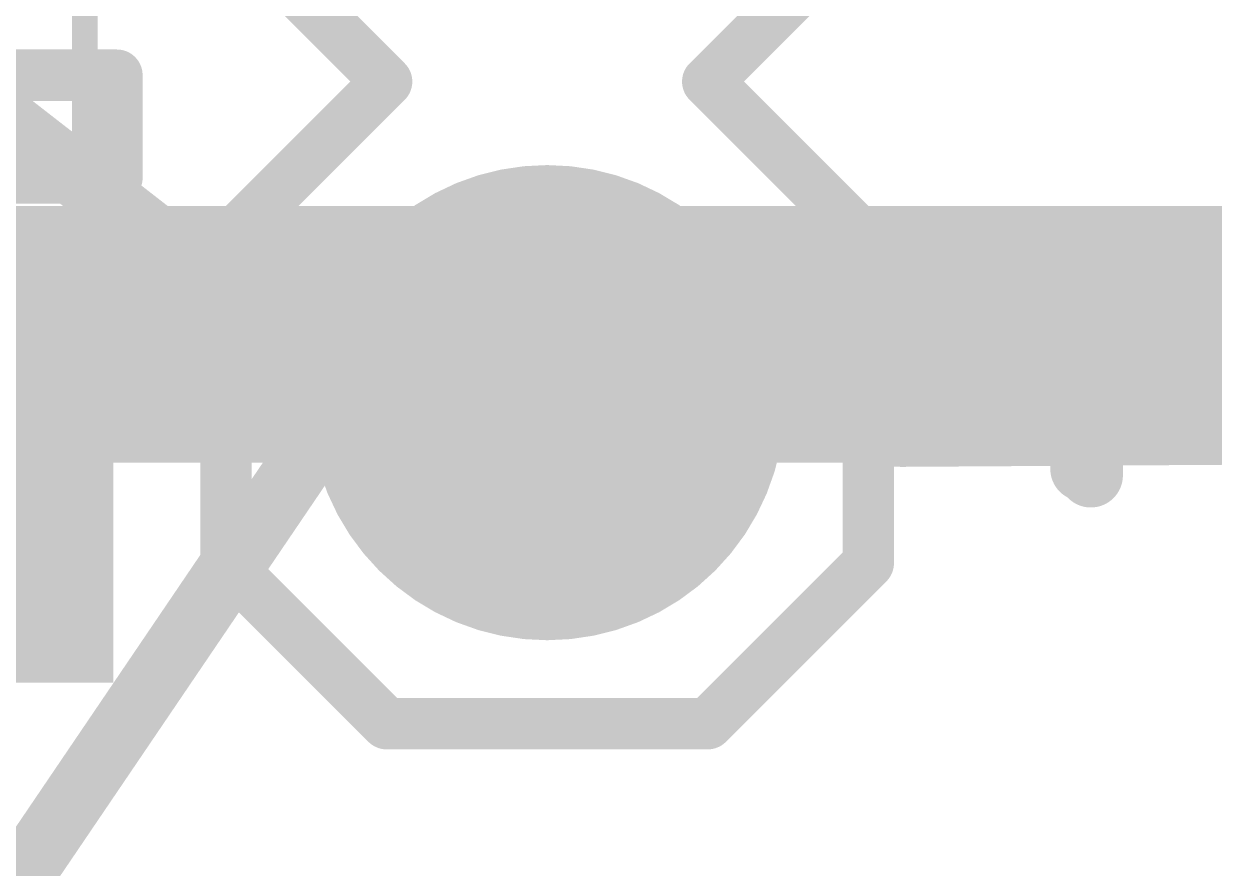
# Model space of a CAD drawing. Extents: x -0.1 to 26.8, y -8.9 to 12.8.
# Drawn here: x 13.17 to 17.878, y 3.238 to 6.579 of the extents above; entities that cross this region are included whole.
import ezdxf

# ---------------------------------------------------------------- set-up
doc = ezdxf.new("R2010")
doc.units = 0
for name, color, linetype in [('1', 12, 'CONTINUOUS'), ('17', 110, 'CONTINUOUS'), ('21', 41, 'CONTINUOUS'), ('22', 40, 'CONTINUOUS'), ('51', 53, 'CONTINUOUS')]:
    doc.layers.add(name, color=color, linetype=linetype)

# ---------------------------------------------------------------- blocks, each defined once
blk = doc.blocks.new('RECT')
blk.add_solid([(-0.5, -0.5), (0.5, -0.5), (-0.5, 0.5), (0.5, 0.5)])
blk = doc.blocks.new('ROUNDP')
at = {"const_width": 0.5}
blk.add_lwpolyline([(0, -0.25, 1), (0, 0.25, 1), (0, -0.25)], format="xyb", dxfattribs=at)

msp = doc.modelspace()

# ---------------------------------------------------------------- linework, layer by layer
at = {"layer": '1'}
for points, const_width in [([(13.716, 5.715), (13.0302, 6.2484)], 0.254), ([(16.51, 5.35), (12.97, 5.35)], 1.016), ([(14.2748, 5.715), (13.716, 5.715)], 0.254), ([(14.2748, 4.8514), (14.2748, 5.715)], 0.254), ([(16.51, 5.35), (22.844, 5.35)], 1.016), ([(16.636, 5.334), (19.16, 5.35)], 1.016), ([(16.51, 5.35), (16.24, 5.08)], 0.254), ([(16.51, 5.35), (16.62, 5.35)], 0.254), ([(16.62, 5.35), (16.636, 5.334)], 0.254), ([(16.24, 5.08), (15.24, 5.08)], 0.254), ([(11.7602, 1.143), (14.2748, 4.8514)], 0.254)]:
    msp.add_lwpolyline(points, dxfattribs=dict(at, const_width=const_width))
for points, const_width in [([(12.97, 5.604, 1), (12.97, 5.096)], 0.508), ([(13.716, 5.7785, 1), (13.716, 5.6515)], 0.127), ([(14.3383, 5.715, 1), (14.2113, 5.715)], 0.127), ([(14.2748, 5.6515, 1), (14.2748, 5.7785)], 0.127), ([(16.51, 5.604, 1), (16.51, 5.096)], 0.508), ([(16.6344, 5.588, 1), (16.6376, 5.08)], 0.508), ([(16.51, 5.096, 1), (16.51, 5.604)], 0.508), ([(13.677, 5.6649, 1), (13.755, 5.7651)], 0.127), ([(16.51, 5.4135, 1), (16.51, 5.2865)], 0.127), ([(16.5549, 5.3051, 1), (16.4651, 5.3949)], 0.127), ([(16.6649, 5.3949, 1), (16.5751, 5.3051)], 0.127), ([(16.62, 5.2865, 1), (16.62, 5.4135)], 0.127), ([(16.5911, 5.2891, 1), (16.6809, 5.3789)], 0.127), ([(15.24, 5.1435, 1), (15.24, 5.0165)], 0.127), ([(16.1951, 5.1249, 1), (16.2849, 5.0351)], 0.127), ([(16.24, 5.0165, 1), (16.24, 5.1435)], 0.127), ([(14.3274, 4.8158, 1), (14.2222, 4.887)], 0.127), ([(14.2113, 4.8514, 1), (14.3383, 4.8514)], 0.127)]:
    msp.add_lwpolyline(points, format="xyb", dxfattribs=dict(at, const_width=const_width))
at = {"layer": '21'}
for points, const_width in [([(14.605, 6.35), (13.97, 6.985)], 0.2032), ([(16.51, 6.985), (15.875, 6.35)], 0.2032), ([(11.7094, 6.3754), (13.5382, 6.3754)], 0.2032), ([(13.5382, 6.3754), (13.5382, 5.969)], 0.2032), ([(13.97, 5.715), (14.605, 6.35)], 0.2032), ([(15.875, 6.35), (16.51, 5.715)], 0.2032), ([(13.5382, 5.969), (11.7094, 5.969)], 0.2032), ([(13.97, 4.445), (13.97, 5.715)], 0.2032), ([(16.51, 5.715), (16.51, 4.445)], 0.2032), ([(17.357, 5.4956), (17.357, 4.8177)], 0.254), ([(17.018, 5.1566), (17.6959, 5.1566)], 0.254), ([(14.605, 3.81), (13.97, 4.445)], 0.2032), ([(16.51, 4.445), (15.875, 3.81)], 0.2032), ([(15.875, 3.81), (14.605, 3.81)], 0.2032)]:
    msp.add_lwpolyline(points, dxfattribs=dict(at, const_width=const_width))
for points, const_width in [([(13.589, 6.3754, 1), (13.4874, 6.3754)], 0.1016), ([(13.5382, 6.3246, 1), (13.5382, 6.4262)], 0.1016), ([(14.6409, 6.3141, 1), (14.5691, 6.3859)], 0.1016), ([(15.9109, 6.3859, 1), (15.8391, 6.3141)], 0.1016), ([(14.5691, 6.3141, 1), (14.6409, 6.3859)], 0.1016), ([(15.8391, 6.3859, 1), (15.9109, 6.3141)], 0.1016), ([(13.5382, 5.9182, 1), (13.5382, 6.0198)], 0.1016), ([(13.4874, 5.969, 1), (13.589, 5.969)], 0.1016), ([(14.0208, 5.715, 1), (13.9192, 5.715)], 0.1016), ([(13.9341, 5.7509, 1), (14.0059, 5.6791)], 0.1016), ([(16.5608, 5.715, 1), (16.4592, 5.715)], 0.1016), ([(16.4741, 5.6791, 1), (16.5459, 5.7509)], 0.1016), ([(17.4205, 5.4956, 1), (17.2935, 5.4956)], 0.127), ([(17.018, 5.2201, 1), (17.018, 5.0931)], 0.127), ([(17.6959, 5.0931, 1), (17.6959, 5.2201)], 0.127), ([(17.2935, 4.8177, 1), (17.4205, 4.8177)], 0.127), ([(14.0059, 4.4809, 1), (13.9341, 4.4091)], 0.1016), ([(16.5459, 4.4091, 1), (16.4741, 4.4809)], 0.1016), ([(13.9192, 4.445, 1), (14.0208, 4.445)], 0.1016), ([(16.4592, 4.445, 1), (16.5608, 4.445)], 0.1016), ([(14.605, 3.8608, 1), (14.605, 3.7592)], 0.1016), ([(15.875, 3.7592, 1), (15.875, 3.8608)], 0.1016), ([(14.5691, 3.7741, 1), (14.6409, 3.8459)], 0.1016), ([(15.8391, 3.8459, 1), (15.9109, 3.7741)], 0.1016)]:
    msp.add_lwpolyline(points, format="xyb", dxfattribs=dict(at, const_width=const_width))
at = {"layer": '22'}
for points, const_width in [([(13.97, 6.985), (14.605, 6.35)], 0.2032), ([(15.875, 6.35), (16.51, 6.985)], 0.2032), ([(14.605, 6.35), (13.97, 5.715)], 0.2032), ([(16.51, 5.715), (15.875, 6.35)], 0.2032), ([(13.97, 5.715), (13.97, 4.445)], 0.2032), ([(16.51, 4.445), (16.51, 5.715)], 0.2032), ([(17.3902, 5.4702), (17.3902, 4.7923)], 0.254), ([(17.7292, 5.1312), (17.0513, 5.1312)], 0.254), ([(13.97, 4.445), (14.605, 3.81)], 0.2032), ([(15.875, 3.81), (16.51, 4.445)], 0.2032), ([(14.605, 3.81), (15.875, 3.81)], 0.2032)]:
    msp.add_lwpolyline(points, dxfattribs=dict(at, const_width=const_width))
for points, const_width in [([(14.6409, 6.3141, 1), (14.5691, 6.3859)], 0.1016), ([(15.9109, 6.3859, 1), (15.8391, 6.3141)], 0.1016), ([(14.5691, 6.3141, 1), (14.6409, 6.3859)], 0.1016), ([(15.8391, 6.3859, 1), (15.9109, 6.3141)], 0.1016), ([(14.0208, 5.715, 1), (13.9192, 5.715)], 0.1016), ([(13.9341, 5.7509, 1), (14.0059, 5.6791)], 0.1016), ([(16.5608, 5.715, 1), (16.4592, 5.715)], 0.1016), ([(16.4741, 5.6791, 1), (16.5459, 5.7509)], 0.1016), ([(17.4537, 5.4702, 1), (17.3267, 5.4702)], 0.127), ([(17.0513, 5.1947, 1), (17.0513, 5.0677)], 0.127), ([(17.7292, 5.0677, 1), (17.7292, 5.1947)], 0.127), ([(17.3267, 4.7923, 1), (17.4537, 4.7923)], 0.127), ([(14.0059, 4.4809, 1), (13.9341, 4.4091)], 0.1016), ([(16.5459, 4.4091, 1), (16.4741, 4.4809)], 0.1016), ([(13.9192, 4.445, 1), (14.0208, 4.445)], 0.1016), ([(16.4592, 4.445, 1), (16.5608, 4.445)], 0.1016), ([(14.605, 3.8608, 1), (14.605, 3.7592)], 0.1016), ([(15.875, 3.7592, 1), (15.875, 3.8608)], 0.1016), ([(14.5691, 3.7741, 1), (14.6409, 3.8459)], 0.1016), ([(15.8391, 3.8459, 1), (15.9109, 3.7741)], 0.1016)]:
    msp.add_lwpolyline(points, format="xyb", dxfattribs=dict(at, const_width=const_width))
at = {"layer": '51', "const_width": 0.1016}
msp.add_lwpolyline([(13.4108, 5.2072), (13.4108, 7.1372)], dxfattribs=at)
at = {"layer": '51', "const_width": 0.0508}
msp.add_lwpolyline([(13.3854, 5.2072, 1), (13.4362, 5.2072)], format="xyb", dxfattribs=at)

# ---------------------------------------------------------------- block references
at = {"layer": '1', "yscale": 4.6, "rotation": 270}
msp.add_blockref('RECT', (19.16, 5.35), dxfattribs=at)
at = {"layer": '1', "xscale": 1.6, "yscale": 1.8, "rotation": 90}
msp.add_blockref('RECT', (12.6238, 4.7722), dxfattribs=at)
at = {"layer": '17', "xscale": 1.8796, "yscale": 1.8796}
msp.add_blockref('ROUNDP', (15.24, 5.08), dxfattribs=at)
msp.add_blockref('ROUNDP', (15.24, 5.08), dxfattribs=at)
at = {"layer": '51'}
for p, xscale, yscale, rotation in [((15.24, 5.08), 0.508, 0.508, 270), ((12.6247, 4.8455), 0.7501, 1.7, 90)]:
    msp.add_blockref('RECT', p, dxfattribs=dict(at, xscale=xscale, yscale=yscale, rotation=rotation))

doc.saveas('drawing.dxf')
